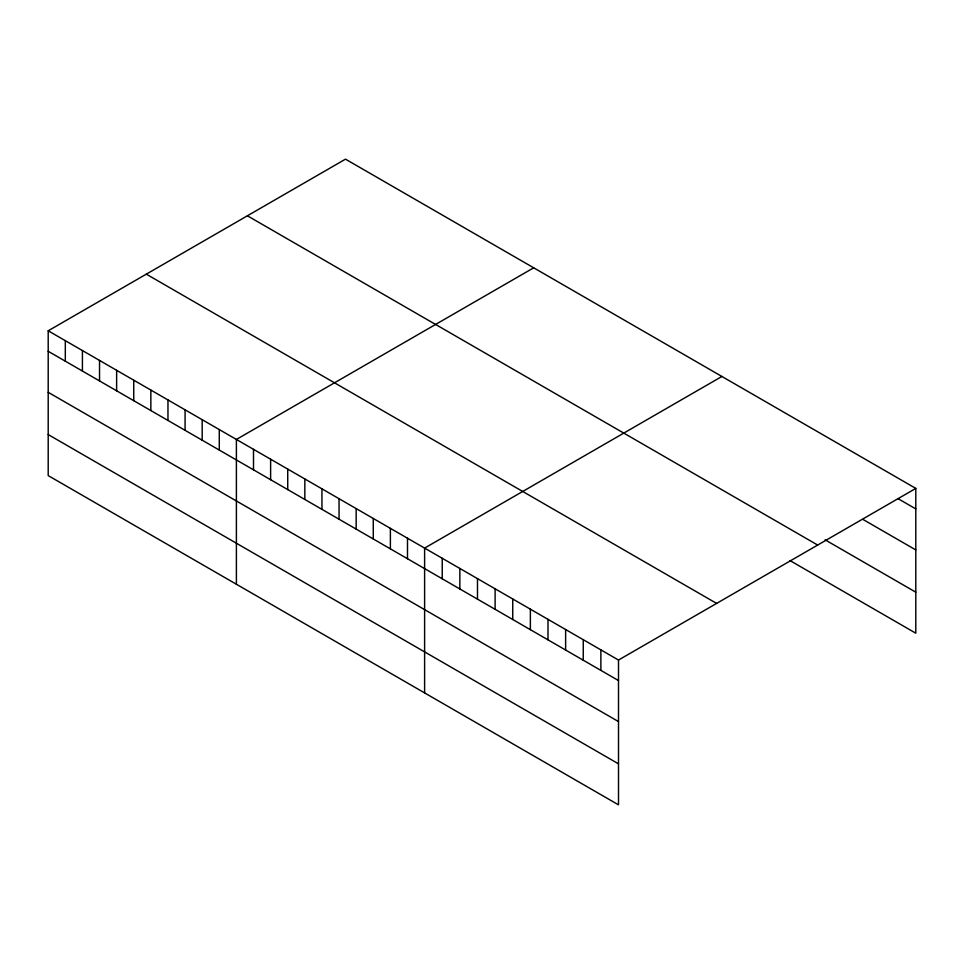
<?xml version="1.0" encoding="UTF-8"?>
<svg xmlns="http://www.w3.org/2000/svg" width="964" height="964" viewBox="0 0 964 964"><rect width="100%" height="100%" fill="white"/><g stroke="black" fill="none" stroke-linecap="round" stroke-linejoin="round"><path stroke-width="1.45" d="M48.2 330.797L618.502 660.051L618.502 804.844L48.2 475.589L48.2 330.797L345.498 159.156L915.8 488.411L915.8 633.203L789.89 560.518M533.694 267.811L236.397 439.451L236.397 584.244M721.891 376.466L424.606 548.106L424.606 692.899M618.502 660.051L915.8 488.411M898.171 498.737L915.8 508.92M862.913 519.403L915.8 549.926M825.148 539.852L915.8 592.185M247.387 215.791L817.689 545.058M146.311 274.15L716.614 603.416M48.2 351.294L618.502 680.56M48.2 392.312L618.502 721.578M48.2 434.571L618.502 763.837M600.873 649.881L600.873 670.378M583.256 639.698L583.256 660.207M565.627 629.528L565.627 650.025M547.998 619.346L547.998 639.843M530.369 609.176L530.369 629.673M512.74 598.993L512.74 619.491M495.11 588.811L495.11 609.32M477.481 578.641L477.481 599.138M459.852 568.459L459.852 588.956M442.235 558.289L442.235 578.786M407.495 538.225L407.495 558.734M390.384 528.356L390.384 548.853M373.273 518.475L373.273 538.972M356.162 508.594L356.162 529.091M339.051 498.713L339.051 519.222M321.952 488.844L321.952 509.341M304.841 478.963L304.841 499.46M287.73 469.082L287.73 489.579M270.619 459.201L270.619 479.711M253.508 449.332L253.508 469.829M219.286 429.57L219.286 450.068M202.187 419.689L202.187 440.199M185.076 409.821L185.076 430.318M167.965 399.94L167.965 420.437M150.854 390.058L150.854 410.556M133.743 380.178L133.743 400.687M116.632 370.309L116.632 390.806M99.533 360.428L99.533 380.925M82.422 350.547L82.422 371.044M65.311 340.666L65.311 361.175"/></g></svg>
